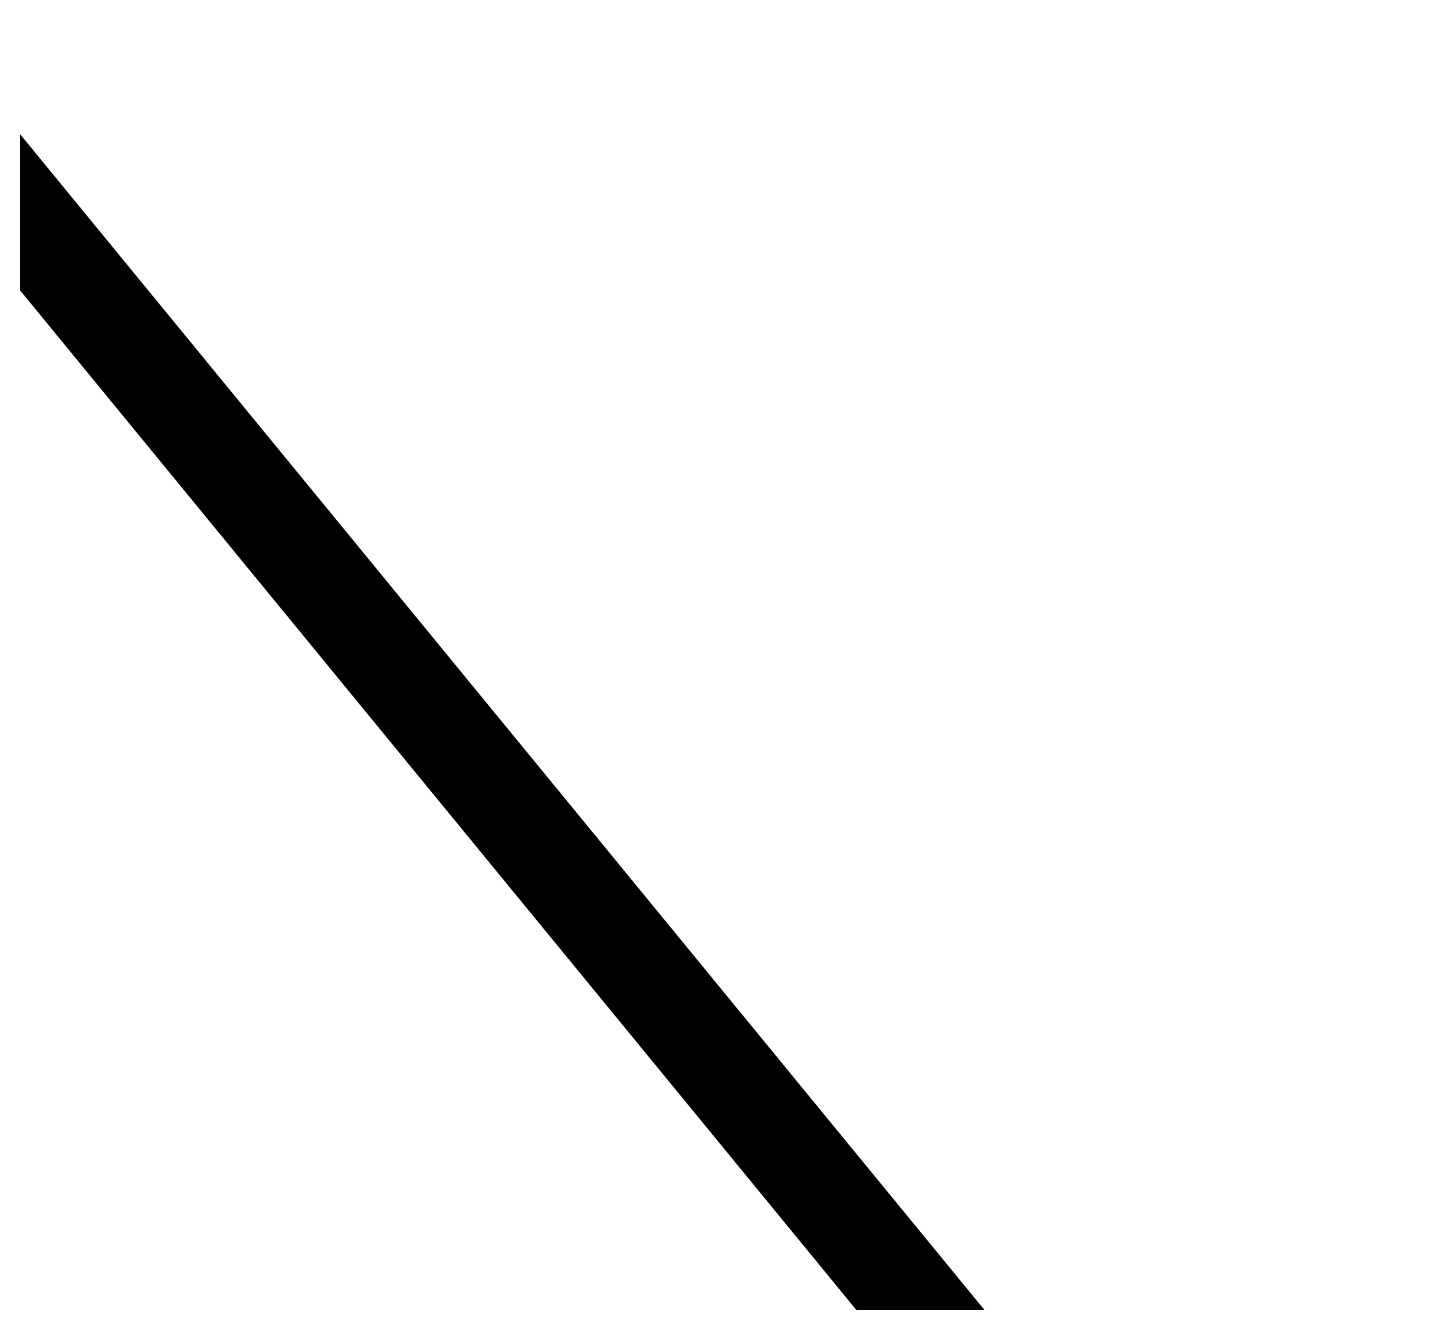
# Model space of a CAD drawing. Header units: metres. Extents: x 326467 to 340077, y 1811030 to 1824953.
# Drawn here: x 328578.25 to 328586.69, y 1812676.14 to 1812683.94 of the extents above; entities that cross this region are included whole.
import ezdxf

# ---------------------------------------------------------------- set-up
doc = ezdxf.new("R2010")
doc.units = ezdxf.units.M
doc.header["$MEASUREMENT"] = 0
doc.layers.add('SURVEY PLOT BOUNDARY', color=35, linetype='Continuous')

# ---------------------------------------------------------------- blocks, each defined once
blk = doc.blocks.new('16')
at = {"layer": 'SURVEY PLOT BOUNDARY', "lineweight": 18, "const_width": 0.6064283831244436}
blk.add_lwpolyline([(329082.5248305947, 1812521.756355253), (328901.1457629028, 1812591.892328461), (328872.9424016929, 1812604.239905077), (328848.8437533044, 1812624.642433167), (328808.4506293478, 1812628.997448279), (328800.459345497, 1812641.189054197), (328711.5571011206, 1812645.918400023), (328663.1414941042, 1812658.421948637), (328606.6722048189, 1812675.030958336), (328594.4513270869, 1812662.995323766), (328574.4263614081, 1812687.409813836), (328582.6048405131, 1812699.476642416), (328558.4750771392, 1812715.836097438), (328546.2853143926, 1812707.843535934)], dxfattribs=at)
blk.add_lwpolyline([(328494.1705000483, 1812764.852075137), (328546.2853143926, 1812707.843535934), (328558.4750771392, 1812715.836097438), (328582.6048405131, 1812699.476642416), (328574.4263614081, 1812687.409813836), (328594.4513270869, 1812662.995323766), (328565.873491145, 1812626.826032036), (328549.8910076671, 1812651.209243222), (328485.305637695, 1812663.837569174), (328416.4907580653, 1812652.238653988), (328400.4769911547, 1812672.578793408), (328400.6641870587, 1812696.837312129), (328400.7889838948, 1812713.009601795), (328408.9674629997, 1812725.076430375), (328409.0298614178, 1812733.162575207), (328449.6101806285, 1812753.065994594), (328465.8110585696, 1812756.984290322), (328482.1992159885, 1812785.161019898)], close=True, dxfattribs=at)

msp = doc.modelspace()

# ---------------------------------------------------------------- block references
msp.add_blockref('16', (0, 0))

doc.saveas('drawing.dxf')
